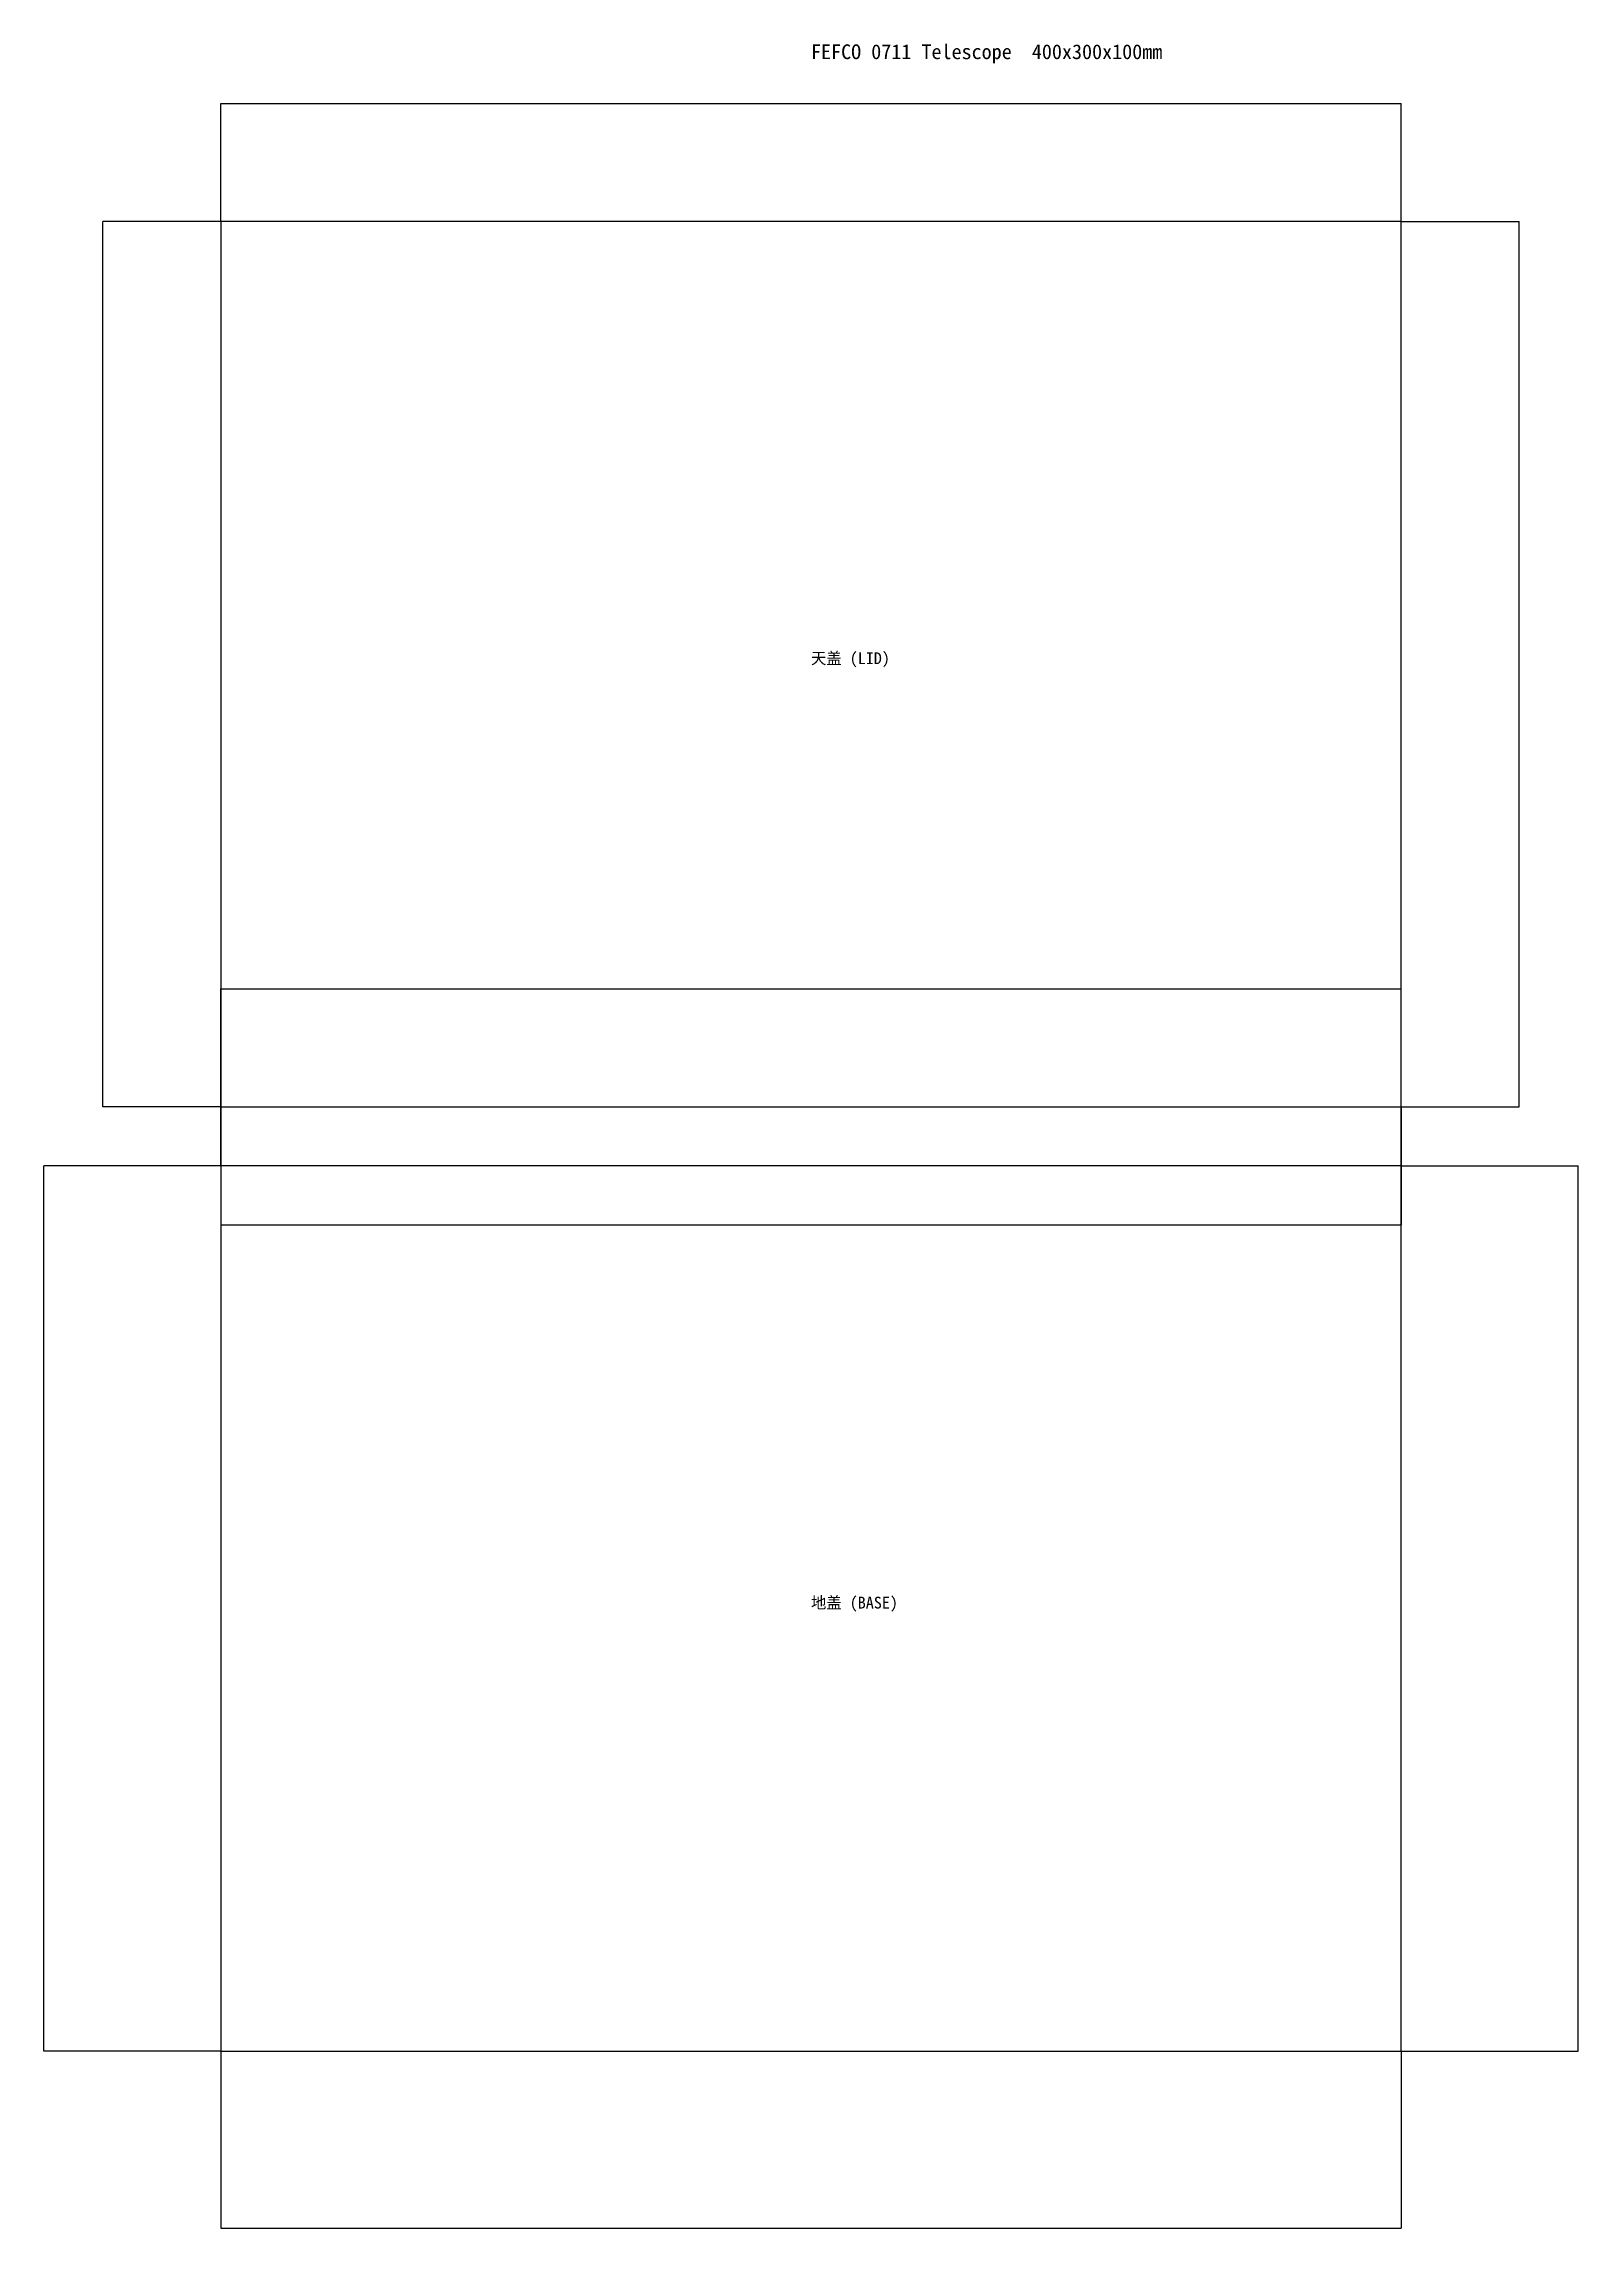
# Model space of a CAD drawing. Header units: metres. Extents: x -60 to 460, y -370 to 370.
import ezdxf

# ---------------------------------------------------------------- set-up
doc = ezdxf.new("R2010")
doc.units = ezdxf.units.M
for name, color, linetype in [('CREASE', 5, 'Continuous'), ('CUT', 1, 'Continuous'), ('DIMENSION', 3, 'Continuous')]:
    doc.layers.add(name, color=color, linetype=linetype)

msp = doc.modelspace()

# ---------------------------------------------------------------- linework, layer by layer
at = {"layer": 'CREASE'}
for points in [[(0, 10), (400, 10), (400, 310), (0, 310), (0, 10)], [(0, -310), (400, -310), (400, -10), (0, -10), (0, -310)]]:
    msp.add_lwpolyline(points, dxfattribs=at)
at = {"layer": 'CUT'}
for p, q in [((0, 310), (0, 350)), ((0, 350), (400, 350)), ((400, 310), (400, 350)), ((0, 310), (-40, 310)), ((-40, 10), (-40, 310)), ((400, 310), (440, 310)), ((440, 10), (440, 310)), ((0, -10), (0, 50)), ((0, 50), (400, 50)), ((400, -10), (400, 50)), ((0, 10), (-40, 10)), ((0, 10), (0, -30)), ((400, 10), (400, -30)), ((400, 10), (440, 10)), ((0, -10), (-60, -10)), ((-60, -310), (-60, -10)), ((400, -10), (460, -10)), ((460, -310), (460, -10)), ((0, -30), (400, -30)), ((0, -310), (-60, -310)), ((0, -310), (0, -370)), ((400, -310), (400, -370)), ((400, -310), (460, -310)), ((0, -370), (400, -370))]:
    msp.add_line(p, q, dxfattribs=at)

# ---------------------------------------------------------------- texts
at = {"layer": 'DIMENSION'}
for s, height, p in [('FEFCO 0711 Telescope  400x300x100mm', 5, (200, 365)), ('天盖 (LID)', 4, (200, 160)), ('地盖 (BASE)', 4, (200, -160))]:
    msp.add_text(s, height=height, dxfattribs=at).set_placement(p)

doc.saveas('drawing.dxf')
